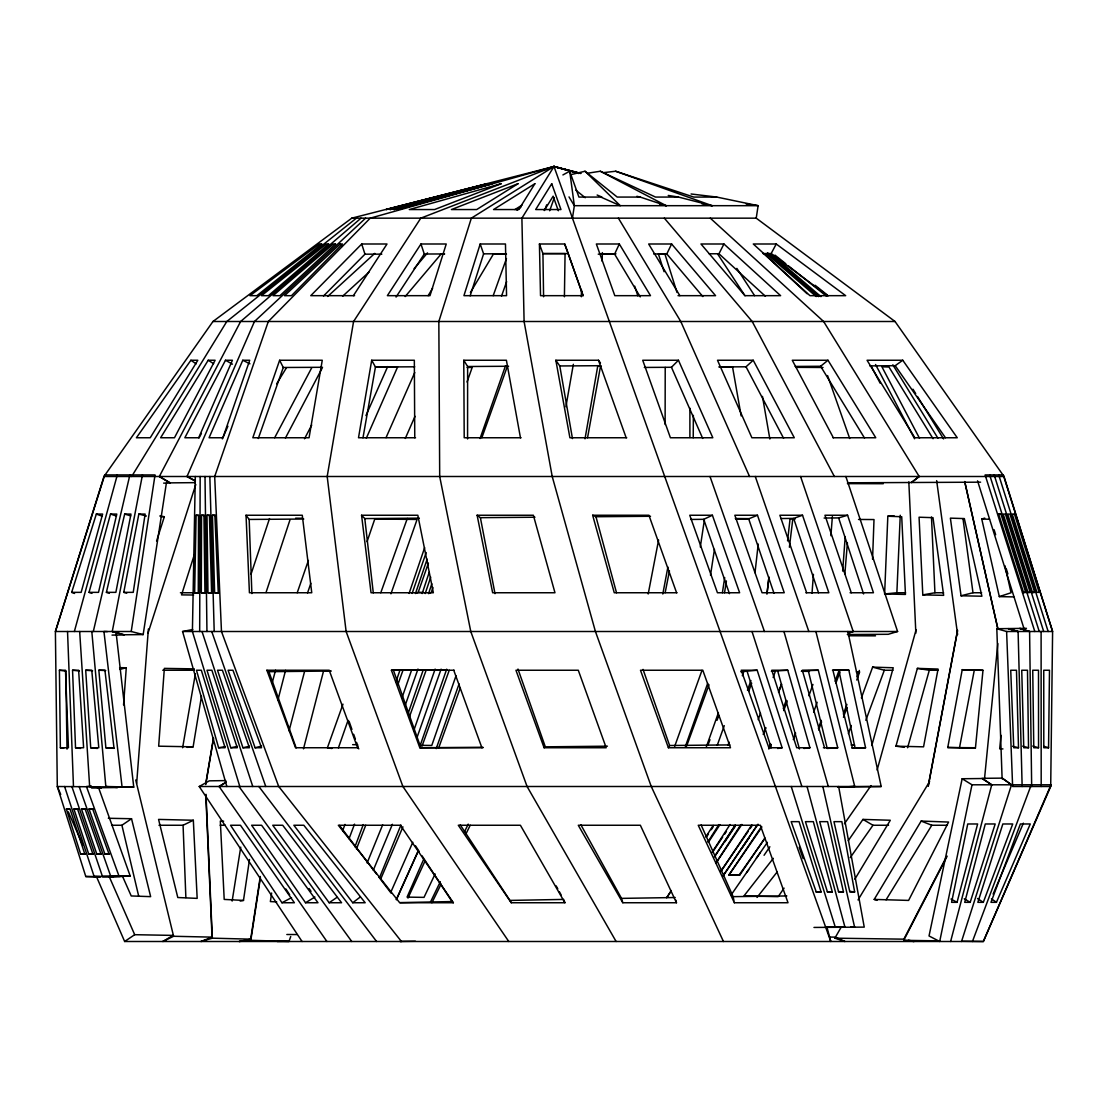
<?xml version="1.0" encoding="UTF-8"?>
<svg xmlns="http://www.w3.org/2000/svg" width="1108" height="1108" viewBox="0 0 1108 1108"><rect width="100%" height="100%" fill="white"/><g stroke="black" fill="none" stroke-linecap="round" stroke-linejoin="round"><path stroke-width="1.5" d="M467.576 438.948L467.618 366.513L463.767 360.252L506.398 360.252L520.455 437.757M665.119 424.502L665.216 367.399M199.675 631.505L200.16 476.495M201.31 592.752L201.545 515.248L203.969 515.248L204.938 592.752L201.31 592.752L205.894 593.292M693.234 437.757L693.359 415.361M1048.556 747.748L1049.498 670.243L1043.75 670.243L1043.791 747.748L1048.556 747.748L1044.179 746.404M96.479 876.65L124.65 941.495L983.35 941.495L1050.703 786.5L1052.6 631.505L1004.028 476.495L895.042 321.5L756.224 218.165L351.776 218.165L212.958 321.5L103.972 476.495L55.4 631.505L57.297 786.5L85.787 876.525L96.839 876.927M564.415 296.764L565.066 253.635L543.128 253.566M195.313 476.495L192.404 631.505L239.813 786.5M194.648 592.752L196.102 515.248L198.526 515.248L198.277 592.752L194.648 592.752L199.232 593.348M581.34 296.75L581.506 289.95M602.17 261.225L602.35 252.61M872.564 559.208L874.004 519.555L858.534 519.444M887.827 516.245L901.718 516.73L905.444 594.442L884.627 593.971L887.827 516.245L894.045 515.746M884.627 593.971L896.871 592.752L900.264 515.248M123.556 704.951L126.27 667.764L119.609 667.667M812.012 593.292L813.424 574.318M842.662 571.077L845.224 536.591M136.686 783.204L148.375 629.012M830.903 535.746L832.371 516.577M844.864 573.806L847.412 542.809M1000.995 735.31L999.693 748.842L1002.948 748.925M984.486 779.062L997.837 643.568M755.005 572.711L758.232 544.028M787.58 540.87L790.059 518.932L795.212 518.973M766.93 594.179L768.91 577.13M767.138 592.669L768.924 577.337M789.395 547.255L792.843 518.613M240.159 901.081L243.483 900.416L249.494 859.531M271.626 893.02L270.366 901.566L276.737 901.926M700.311 546.978L704.383 519.971M722.402 592.752L724.701 577.559M131.229 631.505L155.037 474.93L104.734 474.93L55.4 631.505L131.229 631.505L143.167 634.579L166.394 482.977M572.448 218.165L574.346 205.686L569.706 171.241L562.906 174.939M756.224 218.165L758.121 205.686L716.765 197.072L691.06 193.983M290.725 936.523L289.008 941.412L250.823 940.318L239.079 941.495L250.685 939.168L260.269 876.483M250.823 940.318L260.435 877.55M710.505 575.218L714.452 549.429M232.14 901.067L240.727 847.149M724.535 592.752L726.405 580.952M187.127 747.36L193.124 746.834L201.504 696.101M205.714 783.882L213.498 737.803M205.742 784.547L213.525 738.468M414.766 437.757L414.337 360.252L371.706 360.252L358.507 437.757L415.542 437.757M182.626 747.748L195.41 673.622M362.981 437.812L375.446 367.025L371.706 360.252M585.01 438.81L597.711 366.263L601.118 366.277M565.897 406.747L573.348 364.31M587.545 437.757L600.37 366.983M947.755 747.512L962.229 669.703L982.976 670.368L975.428 748.177L947.755 747.512L975.068 747.748M928.269 785.586L957.547 630.3M928.255 786.251L957.506 630.951M662.806 594.013L667.902 567.019M959.5 747.748L974.278 670.243L982.935 670.243M112.019 635.092L124.124 634.967L112.268 631.505L142.461 474.93M123.764 592.351L138.846 514.07L145.134 514.07L133.237 592.351L123.764 592.351L126.728 593.182M648.194 593.985L658.595 540.025M665.146 592.752L669.454 570.842M962.16 778.744L971.993 784.796L939.695 941.495L929.03 935.955L962.16 778.744L982.034 778.522L991.743 784.796L950.609 941.495M93.307 631.505L129.885 474.93M106.396 592.351L124.678 514.07L130.966 514.07L115.869 592.351L106.396 592.351L109.346 593.265M277.9 700.173L285.559 670.368M303.495 748.842L323.536 671.033L330.461 671.143M289.063 730.809L304.769 670.7M957.049 902.327L977.63 823.978L967.741 823.978L951.592 902.327L957.049 902.327L951.024 899.031M272.042 683.442L275.546 670.243M74.361 631.505L117.309 474.93M89.042 592.351L110.509 514.07L116.797 514.07L98.515 592.351L89.042 592.351L91.964 593.362M871.802 745.518L893.242 667.764L872.619 667.141L861.387 697.915M895.943 746.183L917.369 668.387L938.047 669.052L923.56 746.834L895.943 746.183L904.266 747.304M877.107 770.06L916.108 629.649M907.604 747.748L929.307 670.243L937.95 670.243M71.674 592.351L96.341 514.07L102.628 514.07L81.147 592.351L71.674 592.351L74.568 593.459M480.193 243.995L463.933 295.67L506.564 295.67L505.47 243.995L480.193 243.995L483.6 253.843L470.166 295.85M156.588 541.009L164.33 516.73L159.787 515.982M194.412 554.429L181.532 594.885L193.637 595.024M970.179 902.327L995.178 823.978L985.289 823.978L964.722 902.327L970.179 902.327L964.265 898.768M961.522 941.495L1011.507 784.796L1002.075 777.955M148.015 633.18L195.784 484.515M266.017 592.531L290.019 519.763M251.059 574.11L269.507 518.586M422.176 593.542L429.225 572.282M431.815 583.778L428.561 593.597L431.289 592.351L432.951 587.462M425.223 593.542L430.707 577.157M409.087 593.445L424.655 547.643M427.148 559.138L415.472 593.486L418.187 592.351L423.228 592.351M307.539 592.974L310.836 583.279M367.067 541.66L374.781 519.029L417.093 519.444L390.944 593.791M412.121 593.431L426.178 552.546M279.632 360.252L252.818 437.757L309.063 437.757L322.262 360.252L279.632 360.252L283.274 367.496L258.289 438.519M297.221 592.752L308.398 560.454M395.971 681.697L399.891 670.354M401.913 698.012L411.47 670.465M408.395 712.707L423.007 670.589M413.755 730.643L435.139 669.08M446.69 669.19L420.237 745.338L431.774 745.449L456.011 675.797M418.187 592.351L428.422 563.003M338.411 747.886L348.05 720.325M480.055 438.519L505.539 365.695M467.036 382.025L472.16 367.496L467.077 367.454M501.522 296.141L506.647 281.612M404.877 706.225L417.993 669.024M417.12 737.18L441.109 669.135M685.367 746.529L707.693 683.317M436.206 748.62L459.086 683.927M706.364 746.764L718.413 712.721M727.97 745.365L729.119 742.125M747.485 690.242L750.933 680.52M758.177 719.646L760.476 713.164M773.149 677.5L775.462 671.019L772.207 670.991M768.841 749.05L770.572 744.188M783.245 708.524L786.126 700.422M380.778 592.752L407.301 518.475M342.981 704.162L327.414 747.748L331.888 748.496M493.199 295.67L506.467 258.538M544.942 209.661L546.673 204.814M549.665 210.742L554.277 197.82M481.841 437.757L507.215 366.706M793.3 739.548L795.613 733.067M808.895 695.782L812.94 684.439M818.383 728.427L821.263 720.325M835.127 681.42L838.604 671.683M397.8 684.786L402.993 670.243M409.351 717.07L426.123 670.243M422.023 746.141L449.252 670.243M843.451 717.305L846.928 707.569M856.775 680.021L859.67 671.905L856.429 671.877M438.754 747.748L460.222 688.013M674.647 746.46L701.96 670.423M717.264 745.296L724.258 725.657M742.318 675.728L744.064 670.645M763.384 734.189L765.725 727.721M778.578 692.126L781.5 684.038M763.384 734.424L765.725 727.942M778.578 692.348L781.5 684.259M813.632 712.209L817.15 702.278M686.6 746.141L709.009 684.786M708.192 744.521L709.965 739.673M717.056 720.297L718.829 715.463M748.731 691.24L751.695 683.165M848.382 733.551L851.332 725.449M770.06 747.748L771.251 744.521M783.702 710.616L787.262 700.921M818.632 729.992L821.596 721.917M835.875 683.165L840.03 671.864M843.354 714.106L846.914 704.397M857.01 676.905L859.379 670.437M865.833 720.297L884.322 670.243L892.979 670.243M342.635 830.765L345.003 824.407M354.962 846.858L363.272 824.587M983.308 902.327L1012.726 823.978L1002.837 823.978L977.852 902.327L983.308 902.327L977.519 898.533M972.436 941.495L1031.271 784.796M349.02 838.756L354.532 824.144M356.457 848.977L365.737 825.252M379.587 877.522L400.93 825.017M367.122 862.966L382.662 824.809M373.257 870.32L392.398 824.31M380.723 879.018L402.938 826.831M993.087 894.114L1023.363 823.161M996.424 902.327L1030.274 823.978L1020.385 823.978L990.967 902.327L996.424 902.327L991.48 898.81M195.34 481.094L187.017 476.495L254.466 321.5L365.612 218.165M242.791 360.252L209.066 437.757L222.902 437.757L249.716 360.252L242.791 360.252L249.923 363.812M222.362 438.879L227.902 426.206M366.319 438.228L397.578 367.025L375.529 366.873M405.293 438.436L415.015 416.303M423.533 859.656L407.065 897.12L424.018 897.369L435.112 873.963M386.041 437.646L414.752 372.565M390.833 892.162L412.813 842.26M365.945 415.611L387.689 366.582M396.359 899.738L418.27 851.027M396.345 899.474L418.27 850.792M407.979 898.103L425.084 860.902M640.244 296.902L614.608 254.12L619.317 243.995L596.353 243.995L614.801 295.67L650.507 295.67L619.317 243.995M430.555 901.898L440.347 881.677M464.446 831.914L468.199 824.13M653.692 253.981L666.794 253.94L671.628 243.995L715.56 295.67L678.013 295.67M431.912 902.743L441.109 884.142M465.637 834.546L470.221 825.252M709.148 253.787L718.967 253.76L723.94 243.995L780.614 295.67L744.908 295.67L700.976 243.995L723.94 243.995M908.269 940.166L914.155 941.495L903.74 940.318L947.174 856.165M945.747 858.174L903.865 939.168L834.864 938.171L841.36 926.856M163.638 483.13L170.175 483.074L159.33 476.495L240.63 321.5L361 218.165M225.492 360.252L184.842 437.757L198.692 437.757L232.417 360.252L225.492 360.252L232.445 364.158M199.011 438.034L201.421 433.463M285.435 438.034L322.206 368.036M304.506 438.768L311.722 425.084M274.646 437.757L311.694 367.842M762.969 253.58L771.154 253.552L776.251 243.995L845.667 295.67L809.962 295.67L753.288 243.995L776.251 243.995M668.401 747.748L640.479 670.243L702.804 670.243L730.491 747.748L668.401 747.748L669.606 745.518L643.042 669.384M470.415 292.47L493.392 254.12L506.494 254.161M874.198 899.419L921.163 821.07L948.587 822.053L908.602 900.416L874.198 899.419L877.079 900.375M854.836 879.212L890.306 820.252L862.952 819.408L848.243 840.709M428.145 295.67L432.605 288.288M858.035 899.945L929.626 781.5M276.64 383.825L286.487 367.718M131.658 476.495L226.794 321.5L356.388 218.165M208.193 360.252L160.632 437.757L174.468 437.757L215.118 360.252L208.193 360.252L213.609 363.632M886.081 899.821L931.8 825.252L947.368 825.252M580.744 173.333L554 166.505L521.896 218.165L524.098 321.5L552.213 476.495L595.425 631.505L651.255 786.5L723.455 941.495M544.222 210.562L553.141 196.199L558.335 210.742M707.832 842.052L718.843 824.587M666.656 897.785L671.309 890.555M705.741 836.997L713.178 825.418M711.668 852.938L730.061 824.518M715.948 863.077L740.781 824.698M353.397 295.67L387.011 243.995L361.72 243.995L310.766 295.67L354.588 295.67M420.957 243.995L387.357 295.67L429.987 295.67L446.233 243.995L420.957 243.995L424.281 254.023L396.055 297.069M666.961 897.341L670.742 891.58M706.572 836.886L708.455 834.005M711.281 829.684L713.164 826.803M708.635 841.914L719.951 824.643M714.535 856.567L735.269 825.114M714.535 856.747L735.269 825.28M720.726 871.774L751.833 824.878M761.764 827.247L728.898 875.029L761.625 826.471M713.233 851.138L722.665 837.08M724.549 834.269L726.433 831.471M724.757 841.955L735.255 826.319M716.405 862.384L741.889 824.435M723.233 875.528L757.041 825.46M723.233 875.708L758.01 824.214M728.898 875.029L739.812 875.001L764.922 838.036M764.063 855.279L769.866 846.747M721.059 870.805L748.122 831.471M750.061 828.659L752 825.848M741.377 849.074L749.202 837.69M731.238 894.807L767.415 842.315M784.076 888.145L778.19 896.649L743.939 895.957L773.329 858.34M844.393 823.784L870.999 785.627M190.895 360.252L136.409 437.757L150.245 437.757L197.82 360.252L190.895 360.252L196.171 363.867M850.224 857.661L872.979 825.252L888.561 825.252M739.133 875.029L764.866 838.493M756.376 858.16L760.337 852.537M746.584 872.536L748.717 869.835M757.041 897.411L777.137 872.01M405.154 296.57L441.206 253.94L444.488 253.954M414.115 268.662L427.494 252.873M323.522 295.988L364.961 254.189L381.831 254.148M644.316 367.441L671.462 367.274L678.442 360.252L712.818 437.757L670.409 437.757L642.723 360.252L678.442 360.252M340.142 243.995L284.562 295.67L291.487 295.67L342.441 243.995L340.142 243.995L342.275 246.405M342.594 296.265L368.95 272.139M327.691 296.445L374.795 253.372M741.155 415.902L732.554 367.025L718.898 366.942L746.03 366.79L753.218 360.252L794.298 437.757L751.889 437.757L717.499 360.252L753.218 360.252M795.184 366.443L820.626 366.263L827.981 360.252L875.777 437.757L833.022 437.757M516.993 210.201L521.023 206.961M911.496 482.617L919.197 476.495L823.618 321.5L710.283 218.165M352.746 902.743L365.169 902.743L303.814 825.252L293.869 825.252L352.746 902.743L360.363 896.912M911.427 482.396L919.197 476.495M544.097 747.748L606.187 747.748L578.279 670.243L515.954 670.243L544.097 747.748L545.316 746.834L607.406 746.183M869.766 365.875L895.209 365.695L902.757 360.252L957.243 437.757L914.834 437.757L867.052 360.252L902.757 360.252M329.145 902.743L341.569 902.743L282.692 825.252L272.762 825.252L329.145 902.743L336.971 897.369M111.589 825.252L121.908 825.252L131.533 818.729L150.646 896.649L131.229 895.957L122.254 875.694M124.65 941.495L134.691 934.695L173.194 935.401L162.793 941.495L173.596 936.274L212.043 937.133L205.811 795.336M326.915 941.495L219.107 786.5L226.143 782.068M580.8 173.513L554 166.505L471.343 218.165L438.837 321.5L439.696 476.495L470.775 631.505L527.076 786.5L616.117 941.495M514.915 209.564L522.048 205.105M305.545 902.743L317.968 902.743L261.585 825.252L251.641 825.252L305.545 902.743L314.921 897.037M219.107 786.5L226.226 782.248M302.068 941.495L199.232 786.5L209.329 780.835L225.783 780.586M281.944 902.743L294.368 902.743L240.464 825.252L230.533 825.252L281.944 902.743L291.543 897.646M158.97 825.252L183.069 825.252L193.332 820.252L197.169 898.38L177.792 897.522L158.569 819.408L193.332 820.252M550.898 167.959L554 166.505L578.958 173.18M690.824 519.444L703.732 519.32L712.402 515.248L739.632 592.752L717.444 592.752L689.758 515.248L712.402 515.248M735.781 519.001L748.689 518.863L757.47 515.248L784.242 592.752L762.055 592.752L734.826 515.248L757.47 515.248M212.043 937.133L200.936 941.495L212.334 938.171L250.685 939.168M579.013 173.36L554 166.505L420.791 218.165L353.577 321.5L327.192 476.495L346.125 631.505L402.896 786.5L508.78 941.495M780.738 518.53L793.66 518.392L802.524 515.248L828.839 592.752L805.904 592.752M848.59 633.139L853.215 631.505L800.572 476.495M542.601 170.272L554 166.505L578.833 173.485M984.735 518.087L981.757 519.029L999.319 596.616L1011.05 592.752L1005.011 565.8M848.562 633.028L853.215 631.505M845.861 476.495L897.591 631.505L888.256 634.302L847.329 634.524M824.103 518.059L838.631 517.907L847.592 515.248L873.45 592.752L850.071 592.752M826.803 926.607L830.778 941.495L554 166.505L370.224 218.165L268.316 321.5L214.689 476.495L221.475 631.505L278.717 786.5L401.442 941.495L400.085 941.412L415.417 941.246M255.089 747.748L261.571 747.748L232.943 670.243L228.082 670.243L255.089 747.748L261.627 746.058M351.776 218.165L554 166.505M119.719 669.426L126.27 667.764M961.038 595.772L981.896 596.215L964.334 518.586L950.387 518.142L961.038 595.772L972.99 592.752L981.646 592.752M572.047 174.371L585.024 171.241L617.211 197.072L640.189 197.072L666.24 205.686L600.328 171.241L587.143 173.291M242.929 747.748L249.411 747.748L222.403 670.243L217.542 670.243L242.929 747.748L249.494 746.224M230.769 747.748L237.251 747.748L211.877 670.243L207.002 670.243L230.769 747.748L237.375 746.404M419.807 747.748L483.116 747.512L419.807 747.748L391.415 670.243L454.211 670.243M226.849 786.5L182.571 631.505L192.737 629.496M218.608 747.748L225.09 747.748L201.337 670.243L196.476 670.243L218.608 747.748L225.243 746.57M922.798 594.885L943.642 595.342L932.991 517.671L919.072 517.214L922.798 594.885L934.93 592.752L943.587 592.752M777.636 748.482L782.11 747.748L757.18 670.243L741.21 670.243L768.883 747.748L782.11 747.748M740.837 671.739L757.18 670.243M1022.545 592.752L1025.717 592.351L1000.926 514.07L998.654 514.07L1023.501 592.351L1025.717 592.351M1027.019 592.725L1030.191 592.351L1005.441 514.07L1003.169 514.07L1027.975 592.351L1030.191 592.351M603.666 172.613L615.646 171.241L693.788 197.072L716.765 197.072M803.937 748.44L809.92 747.748L787.746 670.243L771.777 670.243L796.707 747.748L809.92 747.748M1031.493 592.711L1034.664 592.351L1009.956 514.07L1007.684 514.07L1032.448 592.351L1034.664 592.351M997.879 514.389L1000.926 514.07M771.362 671.24L787.746 670.243M91.327 786.098L86.438 786.5L119.165 876.525L130.218 876.04L98.404 787.179M89.028 809.006L92.67 809.006L109.041 854.019L104.858 854.019L89.028 809.006L93.903 808.66M824.518 747.748L802.33 670.243L818.3 670.243L837.731 747.748L827.233 748.44L808.286 670.631L801.901 670.728M815.89 631.505L854.753 786.5L837.634 787.248M81.48 809.006L85.122 809.006L100.953 854.019L96.784 854.019L81.48 809.006L86.355 808.757M854.753 786.5L844.227 786.929L881.192 786.5L847.828 631.505M808.286 670.631L818.3 670.243M104.858 854.019L109.595 853.866M79.153 786.5L110.828 876.525L130.218 876.04M93.432 854.088L88.695 854.019L73.917 809.006L78.806 808.868M813.965 927.438L864.24 927.119L838.645 786.5M851.72 747.983L865.556 747.748L848.866 670.243L832.454 670.215M110.828 876.525L121.88 876.29L102.476 876.525L71.868 786.5M400.03 902.618L452.022 901.566L453.366 902.743L399.697 902.743L338.342 825.252L400.431 825.252L453.366 902.743M460.277 824.906L509.915 900.416L563.598 899.419L564.914 902.743L511.245 902.743L458.31 825.252L520.4 825.252L564.914 902.743M110.191 876.594L113.542 876.553L102.476 876.525M580.855 824.754L621.519 898.38L675.201 897.522M701.115 824.961L733.15 896.649L786.832 895.957M116.202 633.527L133.749 787.137L105.828 786.5L91.812 631.505M91.604 788.023L101.327 787.913L89.651 786.5L79.665 631.505M143.167 634.579L124.165 634.773L112.268 631.505M358.826 748.842L357.593 747.748L329.214 670.243L266.889 670.243L268.912 671.697L331.25 671.033M391.415 670.243L447.355 669.8M669.606 745.518L729.95 744.908M194.842 482.645L170.3 482.866L159.33 476.495M361.568 515.248L371.028 592.752L433.353 592.752L417.827 515.248L361.568 515.248L364.795 518.586L419.364 518.156M477.119 515.248L533.364 515.248L554.97 592.752L492.644 592.752L477.119 515.248L480.387 517.671L534.956 517.228M676.988 592.752L614.261 592.752L592.655 515.248L595.966 516.73L650.521 516.273M96.784 854.019L101.52 853.977M277.222 941.495L289.008 941.412M600.467 362.967L598.472 360.252L555.842 360.252L559.789 365.959L600.758 365.695M246.031 515.248L249.425 592.752L311.75 592.752L302.276 515.248L246.031 515.248L249.175 519.444L303.758 519.043M1026.451 628.333L996.812 628.721L1002.117 778.799M816.097 891.995L821.097 891.954L799.062 821.651L791.167 821.651L816.277 891.954L821.097 891.954M826.956 927.174L835.293 927.119L791.237 786.5M283.274 367.496L322.539 367.288M375.446 367.025L414.711 366.803M467.618 366.513L508.586 366.263M85.358 854.185L80.621 854.019L66.369 809.006L69.624 808.992M424.281 254.023L444.53 253.954M483.6 253.843L505.539 253.774M568.238 253.552L564.706 243.995L539.43 243.995L542.934 253.635L568.238 253.552L582.988 295.601M598.237 254.175L614.608 254.12M847.523 482.811L980.594 482.174M615.646 171.241L712.181 205.686L678.47 197.072L655.507 197.072L600.328 171.241M671.628 243.995L648.665 243.995L679.855 295.67M212.958 321.5L895.042 321.5M827.981 360.252L792.275 360.252L833.355 437.757M521.051 437.757L464.21 437.757L463.767 360.252M626.754 437.757L569.9 437.757L555.842 360.252M103.972 476.495L1004.028 476.495M207.002 515.248L209.426 515.248L211.6 592.752L207.972 592.752L207.002 515.248L210.104 515.511M212.445 515.248L214.869 515.248L218.262 592.752L214.633 592.752L212.445 515.248L215.561 515.469M592.655 515.248L648.914 515.248L676.586 592.752M802.524 515.248L779.88 515.248L806.652 592.752M847.592 515.248L824.948 515.248L851.263 592.752M180.41 592.752L193.706 592.752M896.871 592.752L905.527 592.752M182.571 631.505L897.591 631.505M996.812 628.721L1006.604 631.505L1052.6 631.505L1003.266 474.93L985.109 474.93L1034.803 631.505M59.416 670.243L65.483 670.243L68.447 747.748L60.358 747.748L59.416 670.243L66.245 671.213M72.56 670.243L78.626 670.243L83.612 747.748L75.524 747.748L72.56 670.243L79.416 670.991M85.704 670.243L91.77 670.243L98.792 747.748L90.704 747.748L85.704 670.243L92.587 670.769M98.847 670.243L104.928 670.243L113.958 747.748L105.869 747.748L98.847 670.243L105.745 670.548M162.738 670.243L194.329 670.243M848.866 670.243L832.897 670.243L852.329 747.748L865.556 747.748M357.593 747.748L295.517 747.748L266.889 670.243M823.383 747.748L837.731 747.748M1018.501 747.748L1013.751 747.748L1010.731 670.243L1016.479 670.243L1018.501 747.748L1012.615 746.252M1028.529 747.748L1023.764 747.748L1021.742 670.243L1027.49 670.243L1028.529 747.748L1022.656 746.155M1038.542 747.748L1033.778 747.748L1032.739 670.243L1038.501 670.243L1038.542 747.748L1032.684 746.058M971.993 784.796L1051.021 784.796L983.35 941.495L962.52 941.246M133.749 787.137L57.297 786.5L60.732 794.408M199.232 786.5L881.192 786.5M1050.703 786.5L1012.629 786.5L1006.604 631.505M66.369 809.006L70.012 809.006L84.79 854.019L80.621 854.019M73.917 809.006L77.56 809.006L92.878 854.019L88.695 854.019M220.132 825.252L225.284 825.252M85.787 876.525L119.165 876.525M832.288 891.954L827.454 891.954L805.433 821.651L813.327 821.651L832.288 891.954L827.274 891.774M843.465 891.954L838.645 891.954L819.698 821.651L827.593 821.651L843.465 891.954L838.479 891.566M854.656 891.954L849.836 891.954L833.964 821.651L841.858 821.651L854.656 891.954L849.684 891.358M676.462 902.743L640.355 825.252L578.279 825.252L622.793 902.743L676.462 902.743L675.838 900.139M734.341 902.743L788.01 902.743L760.323 825.252L698.234 825.252L734.341 902.743L733.15 896.649M847.468 483.642L883.284 483.711M600.771 253.76L615.965 253.815M666.85 253.967L658.401 253.94L664.08 271.709M848.437 635.757L875.5 635.854M795.71 367.344L823.022 367.482M286.834 934.501L296.999 934.556M735.324 518.516L749.063 518.627M295.628 518.198L302.401 518.267M801.347 671.296L809.463 671.379M352.649 744.659L357.593 744.701M160.937 516.688L164.33 516.73M64.583 786.5L94.138 876.525L100.454 876.608M829.947 937.063L835.113 937.133L844.947 941.495L834.864 938.171M826.956 926.994L835.293 927.119M194.316 668.872L164.344 668.387L158.666 746.183L193.124 746.834M903.74 940.318L940.055 940.886M729.576 874.808L739.812 875.001M999.319 596.616L1013.778 596.907M108.335 818.272L131.533 818.729M851.138 745.047L854.587 745.13M94.138 876.525L100.454 876.677M107.393 631.588L103.944 631.505L122.018 786.5M223.636 821.166L220.326 821.07L224.204 899.419L243.483 900.416M981.757 519.029L989.513 519.264M836.595 926.814L844.947 927.119L807.04 786.5M962.229 669.703L974.278 670.243M839.947 926.828L844.947 927.119M105.869 747.748L114.235 748.343M851.263 926.856L854.587 927.119L822.842 786.5M105.828 786.5L117.545 787.525L101.354 787.719L89.651 786.5M214.633 592.752L219.218 593.168M201.545 515.248L204.661 515.552M851.263 926.773L854.587 927.119M207.972 592.752L212.556 593.223M90.704 747.748L97.379 748.44M196.102 515.248L199.205 515.594M75.524 747.748L80.524 748.44M746.21 204.038L758.121 205.686L574.346 205.686L569.013 196.905M917.369 668.387L929.307 670.243M668.249 195.451L678.47 197.072M60.358 747.748L63.682 748.315M701.973 203.858L712.181 205.686M636.878 196.31L640.189 197.072M659.537 203.983L666.24 205.686M138.846 514.07L146.408 516.037M872.619 667.141L884.322 670.243M1018.1 631.505L1008.322 628.638L1018.1 631.505L1022.144 786.5M124.678 514.07L130.675 515.843M1029.595 631.505L1019.859 628.458L1029.595 631.505L1031.673 786.5M110.509 514.07L116.451 516.037M96.341 514.07L102.227 516.231M921.163 821.07L931.8 825.252M597.143 195.022L601.907 197.072L578.93 197.072L569.706 171.241M601.45 197.349L620.286 205.686L585.024 171.241M187.017 476.495L195.423 480.914M862.952 819.408L872.979 825.252M991.743 784.796L982.117 778.328L1001.992 778.135L1011.507 784.796M771.154 253.552L827.925 295.988M815.072 285.241L827.316 294.991M774.949 255.103L785.752 263.704M788.453 265.865L826.277 296.002M575.855 190.188L585.246 197.723M771.196 253.94L820.945 296.625M767.47 252.721L818.632 296.625M816.25 296.556L766.459 253.843L764.049 253.76L807.067 293.717M718.967 253.76L765.406 296.265M664.343 218.165L752.207 321.5L834.366 476.495M666.794 253.94L702.846 296.57M339.491 825.432L376.665 874.198M378.728 876.913L391.124 893.173M258.843 786.5L376.595 941.495M238.968 786.5L351.762 941.495M895.209 365.695L945.443 437.729M309.09 888.533L311.029 891.358M717.721 254.12L744.991 295.711M415.514 845.847L419.267 851.567M422.065 855.847L452.022 901.566M285.892 888.976L289.659 894.752M736.862 268.399L754.603 295.67M912.992 389.213L915.693 393.589M917.493 396.512L943.559 438.906M892.84 364.837L937.908 438.186M933.061 438.713L888.976 367.025L881.913 366.79L919.488 438.242M820.626 366.263L864.503 438.006M618.389 218.165L680.783 321.5L749.548 476.495M509.915 900.416L511.245 902.743M556.133 885.86L557.795 888.865M559.457 891.885L561.105 894.89M875.555 364.518L914.543 438.768M871.373 366.513L880.181 383.243M746.03 366.79L783.578 438.242M671.462 367.274L702.707 438.436M109.221 876.622L134.691 934.695M68.294 811.804L82.726 845.016M453.74 670.243L481.897 747.748M564.706 243.995L583.154 295.67L540.524 295.67L539.43 243.995M598.472 360.252L626.159 437.757M268.912 671.697L296.141 747.886M393.465 670.368L421.026 748.177M349.062 721.28L351.928 729.396M353.646 734.258L355.377 739.119M356.527 742.36L358.244 747.221M827.565 375.557L849.711 438.519M710.006 476.495L764.451 631.505M517.976 669.052L545.316 746.834M211.739 631.505L265.754 786.5M799.2 847.288L803.134 858.617M755.282 476.495L808.84 631.505M703.732 519.32L729.452 593.666M748.689 518.863L773.98 593.237M793.66 518.392L818.507 592.78M838.631 517.907L863.589 593.943M202.016 631.505L252.776 786.5M752.013 631.505L801.873 786.5M634.732 286.155L637.834 295.85M361.72 243.995L364.961 254.189M998.724 474.93L1048.154 631.505M994.181 474.93L1043.694 631.505M989.652 474.93L1039.249 631.505M977.547 480.844L1024.235 629.399M664.814 253.69L677.002 292.443M747.207 671.642L771.168 747.831M994.125 529.763L995.649 534.665M1006.341 569.013L1007.865 573.93M621.519 898.38L622.793 902.743M783.952 631.505L828.313 786.5M777.747 671.143L799.45 748.953M595.966 516.73L616.519 592.78M135.73 779.977L173.596 936.274M121.908 825.252L138.694 896.15M964.805 481.966L997.823 628.624M964.68 481.523L997.712 628.208M838.853 670.118L855.03 747.928M480.387 517.671L494.999 593.653M559.789 365.959L572.462 438.574M762.47 396.415L769.852 439.017M962.99 518.613L972.99 592.752M936.648 480.623L957.603 634.524M364.795 518.586L373.285 592.835M931.482 516.979L934.93 592.752M908.823 481.911L915.859 633.18M205.991 794.311L212.334 938.171M183.069 825.252L185.867 897.577M67.533 631.505L73.474 786.5M249.175 519.444L251.876 593.583M209.841 476.495L214.204 631.505M65.801 671.517L67.02 749.146M542.934 253.635L543.585 296.764M205.008 476.495L206.947 631.505M1041.105 631.505L1041.188 786.5M689.896 408.146L689.896 437.438M534.873 183.72L518.821 209.551L493.545 209.551L534.873 183.72M551.729 183.72L535.676 209.551L560.953 209.551L551.729 183.72M335.53 243.995L279.95 295.67L273.039 295.67L333.217 243.995L335.53 243.995M328.605 243.995L268.413 295.67L261.502 295.67L326.292 243.995L328.605 243.995M321.68 243.995L256.89 295.67L249.965 295.67L319.381 243.995L321.68 243.995M518.018 183.72L476.689 209.551L451.413 209.551L518.018 183.72M501.162 183.72L434.558 209.551L409.281 209.551L501.162 183.72M491.98 183.72L397.786 209.551L491.98 183.72M490.442 183.72L393.936 209.551L490.442 183.72M488.905 183.72L390.099 209.551L488.905 183.72M487.368 183.72L386.249 209.551L487.368 183.72M1014.471 514.07L1012.2 514.07L1036.922 592.351L1039.138 592.351L1014.471 514.07"/></g></svg>
